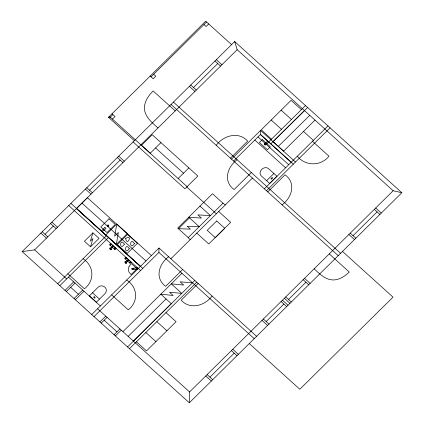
<?xml version="1.0" encoding="UTF-8"?>
<svg xmlns="http://www.w3.org/2000/svg" width="424" height="424" viewBox="0 0 424 424"><rect width="100%" height="100%" fill="white"/><g stroke="black" fill="none" stroke-linecap="round" stroke-linejoin="round"><path stroke-width="0.64" d="M94.001 316.596L158.905 252.444L159.011 248.04L256.605 336.301M189.321 402.8L189.581 391.951L393.149 190.747L401.857 192.734L189.321 402.8L22.143 251.602L234.679 41.541L401.857 192.734M295.486 162.016L260.553 130.422L260.458 134.488L233.603 161.03M116.838 224.079L114.623 236.136L118.354 232.447L116.34 244.404L127.317 233.555L116.823 224.063L105.846 234.912M90.54 246.784L92.946 238.611L90.354 241.171L92.92 232.84L99.046 238.378L90.54 246.784L84.418 241.245L92.92 232.84M99.492 299.121L103.938 294.691C110.579 289.295 101.898 281.939 96.958 288.378L89.379 295.873L96.37 302.201L99.492 299.121L92.496 292.793M134.376 140.673L108.486 117.263L205.677 21.2L231.568 44.615M112.879 114.575L110.277 117.146L108.486 117.263M151.045 76.855L206.552 21.99M112.429 119.096L115.031 116.526L111.989 113.796M208.703 23.94L206.101 26.511L203.949 24.56M45.013 234.297L53.334 226.066M89.581 190.244L120.14 160.039M193.508 87.53L217.766 63.547M22.143 251.602L34.614 249.869L237.164 49.677L234.679 41.541M150.213 153.223L160.95 142.618L197.838 176.024L187.127 186.608M57.717 283.778L106.504 235.564M59.816 285.675L108.602 237.461M110.049 245.215L111.168 244.113M178.154 178.493L188.866 167.909M65.036 290.398L73.686 281.849M66.351 291.585L75 283.036M113.129 245.883L111.554 247.436L109.906 248.157L110.017 249.301L110.473 249.646L111.342 249.455L112.026 247.865L113.6 246.307M216.219 145.305C223.464 135.457 238.627 131.048 247.674 141.118L230.433 158.163M114.422 249.169L115.561 248.082M74.062 298.56L82.712 290.016M75.377 299.747L84.026 291.198M125.191 258.905L126.31 257.803M128.265 259.573L126.691 261.131L125.048 261.846L125.154 262.991L125.615 263.336L126.479 263.145L127.163 261.555L128.737 260.002M231.504 159.133L260.553 130.422M129.564 262.859L130.698 261.772M237.122 159.71C227.317 166.897 222.817 181.329 234.09 189.56L251.31 172.542M178.419 228.737L189.438 217.846M91.727 314.539L159.011 248.04M268.699 141.945L305.487 105.581M270.798 143.842L307.586 107.479M304.512 110.585L273.093 141.637L283.592 151.13L315.032 120.098M99.91 321.938L105.767 316.15M278.345 146.381L309.759 115.333M101.225 323.125L107.076 317.338M168.646 256.753C158.931 263.871 154.447 278.171 165.62 286.333L182.696 269.457M170.867 258.757L252.45 178.075M266.611 180.725L273.931 173.496L276.941 176.22L269.622 183.449L262.297 176.824C255.852 172.277 264.878 163.807 269.595 169.611L273.931 173.496M114.056 334.727L119.913 328.945M115.37 335.914L121.222 330.132M264.343 188.828L327.985 125.923M122.907 331.653L181.923 273.332M266.442 190.726L330.084 127.825M267.772 191.929L285.087 174.81C296.429 183.089 291.919 197.616 282.055 204.85M128.154 336.402L166.06 298.936M133.401 341.145L171.307 303.685L160.807 294.192M127.56 346.943L194.844 280.444M129.474 348.671L196.757 282.172M198.151 283.433L181.186 300.197C190.084 310.098 204.983 305.725 212.09 296.047M209.917 377.148L234.196 353.155M266.155 321.567L283.863 304.066M288.516 299.466L305.948 282.23M353.054 235.675L377.121 211.889M178.366 228.69L190.387 229.13L187.238 226.278L199.232 226.702L188.738 217.21M188.76 217.194L201.437 218.106L197.87 214.878L210.463 215.609L199.964 206.112M192.417 282.824L180.105 281.817L183.672 285.045L171.275 283.852L181.763 293.376L169.563 292.258L173.13 295.486L160.839 294.187M237.164 49.677L393.149 190.747M301.374 109.636L291.092 100.34L261.242 129.845L271.519 139.141M281.144 110.176L291.426 119.473M303.52 131.477L313.363 140.376M312.456 141.272L328.992 156.223C320.942 166.341 305.349 166.383 297.362 156.191M216.341 59.662L221.938 64.724M214.968 61.019L220.565 66.08M375.696 207.999L381.293 213.06M374.323 209.355L379.92 214.417M271.19 120.008L281.472 129.304M293.291 164.183L260.458 134.488L291.161 162.275M257.988 136.931L288.702 164.708M254.845 140.037L285.548 167.798M190.71 84.996L196.307 90.058M189.337 86.353L194.934 91.414M350.251 233.147L355.847 238.209M348.883 234.504L354.48 239.565M153.642 74.28L155.799 76.23L153.197 78.8L150.17 76.066M342.475 251.432L393.022 297.144L299.816 389.269L249.27 343.551M173.411 102.094L340.594 253.287M171.031 104.442L338.214 255.64M175.213 110.908L153.154 90.959C148.692 95.4 144.732 100.96 144.361 107.442C144.319 116.388 151.819 122.605 157.998 127.921M329.247 253.907L349.275 272.017C345.216 276.019 340.159 279.416 334.351 279.941C326.056 280.402 319.696 274.095 314.158 268.821M160.95 142.618L152.211 134.715L141.499 145.299L150.239 153.202M225.229 204.988L223.13 203.091L188.129 237.684L190.228 239.587M222.998 203.207L212.498 193.72L177.72 228.101L188.219 237.594M304.522 278.345L310.119 283.407M303.149 279.702L308.746 284.764M155.571 147.934L183.507 173.199M218.667 211.481L230.661 222.33L208.772 243.959L196.778 233.11M109.403 116.356L187.169 186.692L184.975 188.86L133.094 141.939M186.809 187.048L216.341 213.76M285.718 296.933L291.315 301.994M284.345 298.289L289.942 303.351M282.437 300.176L288.034 305.238M281.059 301.533L286.656 306.594M118.715 156.154L124.312 161.215M117.342 157.511L122.939 162.572M263.352 319.034L268.954 324.095M261.984 320.39L267.581 325.452M158.905 252.444L254.225 338.654M86.782 187.71L92.379 192.772M85.415 189.067L91.012 194.128M151.394 255.561L87.424 197.711L76.447 208.56L140.418 266.41L76.463 208.507M81.954 203.08L145.941 260.951M232.771 349.265L238.368 354.326M70.925 203.388L142.787 268.376M231.393 350.621L236.989 355.683M68.73 205.555L140.593 270.549M112.01 246.985L109.493 244.706L110.606 243.604L116.139 248.602L115.021 249.709L112.482 247.415M127.147 260.675L124.63 258.401L125.748 257.294L131.276 262.297L130.157 263.399L127.624 261.104M111.666 247.33L112.137 247.754M126.803 261.02L127.274 261.449M166.001 312.621L176.061 321.715L146.497 350.934L136.443 341.839M126.665 280.01C137.768 287.053 138.738 301.692 128.281 309.87L111.66 294.839M51.908 222.181L57.505 227.243M50.535 223.538L56.132 228.6M156.853 321.662L166.913 330.757M83.035 258.757C94.181 265.89 94.918 280.614 84.471 288.802L67.845 273.766M207.119 374.615L212.716 379.676M205.746 375.971L211.343 381.033M42.215 231.764L47.811 236.825M40.842 233.121L46.439 238.182M145.877 332.517L155.937 341.611M68.465 277.126L100.377 305.99M34.614 249.869L66.695 278.881M97.584 308.751L189.581 391.951M70.675 287.308L78.387 294.288M104.15 320.231L116.982 331.833M137.487 267.904L137.456 269.341L133.91 269.563L133.947 268.127L137.487 267.904M124.402 244.144C119.303 251.909 119.568 236.979 124.402 244.144M129.299 248.575C124.2 256.34 124.465 241.404 129.299 248.575M125.642 238.606C127.242 247.192 133.152 233.105 125.642 238.606M134.424 243.508C129.325 251.278 129.59 236.343 134.424 243.508M129.076 266.468L128.276 269.277L128.933 271.996L131.053 274.62L137.032 268.71L131.334 263.564L129.076 266.468M125.085 261.825C124.889 263.511 128.387 263.723 125.085 261.825M264.931 143.943L265.042 144.616L265.758 144.452L265.652 143.784L264.931 143.943M107.299 225.239L107.489 226.411L108.751 226.125L108.555 224.948L107.299 225.239M131.901 268.44L132.097 269.616L133.353 269.325L133.162 268.154L131.901 268.44M132.214 268.631L132.325 269.304L133.041 269.134L132.935 268.466L132.214 268.631M107.611 225.425L107.717 226.098L108.438 225.934L108.327 225.261L107.611 225.425M264.618 143.757L264.815 144.929L266.071 144.642L265.88 143.466L264.618 143.757M109.948 248.13C109.832 249.863 113.15 250.022 109.996 248.093M109.021 218.795L100.79 226.93L107.023 232.569L115.259 224.434L109.021 218.795M104.935 227.455L102.375 229.988L103.424 230.937L105.984 228.404L104.935 227.455M110.971 244.802L110.6 244.669L110.971 244.802M127.613 234.461L117.368 244.59L127.163 253.446L137.408 243.323L127.613 234.461M114.819 248.284L114.973 248.628L114.819 248.284M126.114 258.492L125.743 258.364L126.114 258.492M94.139 296.736L93.614 297.256L94.727 298.257L95.252 297.738L94.139 296.736M129.961 261.974L130.115 262.318L129.961 261.974M262.382 139.607L259.43 142.533L267.369 149.709L270.327 146.789L262.382 139.607M267.221 141.441L264.661 143.975L265.71 144.923L268.27 142.39L267.221 141.441M216.701 220.957L207.198 230.354L215.312 237.689L224.815 228.292L216.701 220.957M272.102 177.667L270.941 178.817L271.45 179.278L272.611 178.128L272.102 177.667"/></g></svg>
